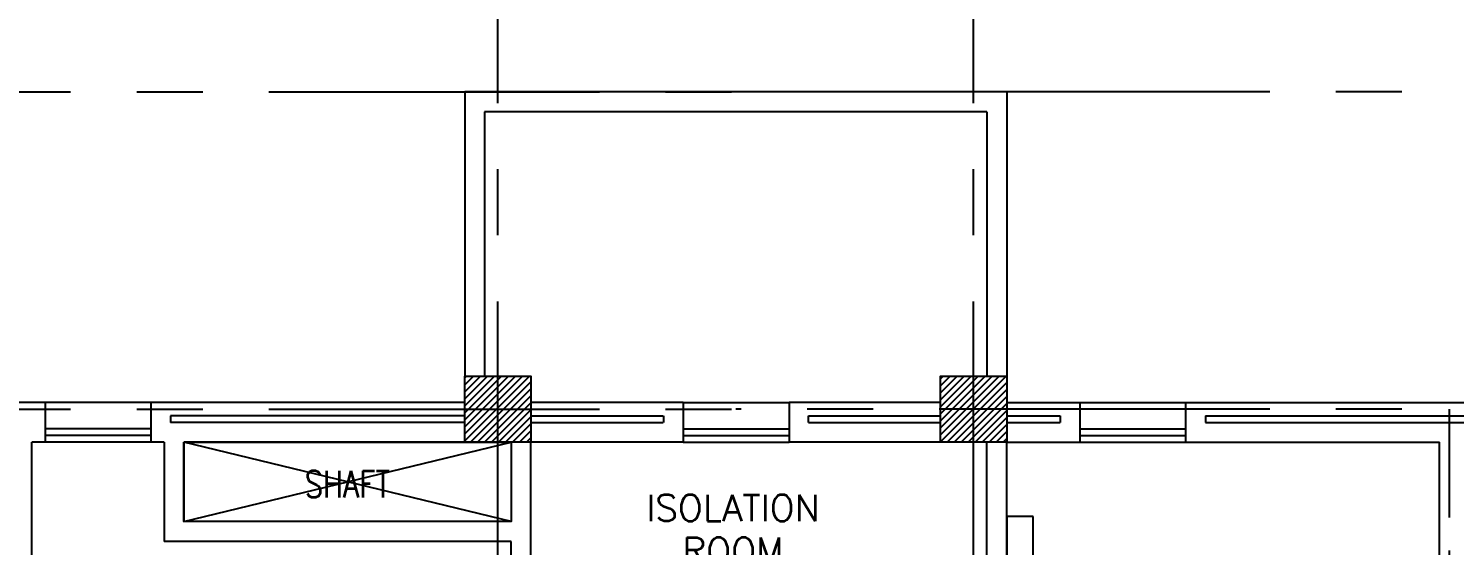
# Model space of a CAD drawing. Extents: x -0.3 to 92.6, y -1.1 to 78.4.
# Drawn here: x 18.53 to 29.32, y 63.54 to 67.45 of the extents above; entities that cross this region are included whole.
import ezdxf
from ezdxf.enums import TextEntityAlignment as Align

# ---------------------------------------------------------------- set-up
doc = ezdxf.new("R2010")
doc.units = 0
doc.header["$MEASUREMENT"] = 0
doc.header["$PDMODE"] = 34
doc.linetypes.add('CENTER', pattern=[2, 1.25, -0.25, 0.25, -0.25])
doc.linetypes.add('CENTERX2', pattern=[4, 2.5, -0.5, 0.5, -0.5])
doc.layers.get('0').update_dxf_attribs({"color": 11, "linetype": 'CONTINUOUS'})
doc.layers.get('DEFPOINTS').update_dxf_attribs({"color": 11, "linetype": 'CONTINUOUS'})
for name, color, linetype in [('AX-DIM', 11, 'CONTINUOUS'), ('AXES', 11, 'CENTERX2'), ('AXES1', 11, 'CENTER'), ('COL', 11, 'CONTINUOUS'), ('E-TEL', 4, 'CONTINUOUS'), ('HAT', 11, 'CONTINUOUS'), ('INSUL', 11, 'CONTINUOUS'), ('PROJ-L', 11, 'CONTINUOUS'), ('RM-BOX', 11, 'CONTINUOUS'), ('RM-NAME', 11, 'CONTINUOUS'), ('RM-NO', 11, 'CONTINUOUS'), ('SHAFT', 11, 'CONTINUOUS'), ('WALL', 11, 'CONTINUOUS'), ('WIN', 11, 'CONTINUOUS')]:
    doc.layers.add(name, color=color, linetype=linetype)
doc.styles.add('ROMANS', font='ROMANS.shx', dxfattribs={"width": 0.6})
doc.dimstyles.new('DIM-OUT', dxfattribs={"dimscale": 0, "dimtxt": 0.24, "dimasz": 0.08, "dimexe": 0.02, "dimexo": 0.02, "dimgap": 0.05, "dimtad": 1, "dimdec": 0, "dimlfac": 1000, "dimzin": 0, "dimdsep": 46, "dimtxsty": 'ROMANS', "dimblk1": 'ARCHTICK', "dimblk2": 'ARCHTICK', "dimsah": 1, "dimcen": 0.01, "dimdle": 0.08, "dimclrd": 7, "dimclre": 7, "dimclrt": 2, "dimadec": 0, "dimazin": 0, "dimtp": 2, "dimtm": 2, "dimtfac": 0.114286, "dimtdec": 0, "dimtix": 1, "dimtmove": 2, "dimatfit": 3, "dimldrblk": 'ARCHTICK', "dimfxl": 0, "dimtolj": 1, "dimtzin": 0, "dimarcsym": 0})

# ---------------------------------------------------------------- blocks, each defined once
blk = doc.blocks.new('_ARCHTICK')
at = {"color": 0, "linetype": 'ByBlock', "const_width": 0.15}
blk.add_lwpolyline([(-0.5, -0.5), (0.5, 0.5)], dxfattribs=at)
blk = doc.blocks.new('*D118')
at = {"layer": 'AX-DIM', "color": 7, "lineweight": -2}
for p, q in [((7.602, 76.998), (82.452, 76.998)), ((7.682, 72.36), (7.682, 77.018)), ((82.372, 64.84), (82.372, 77.018))]:
    blk.add_line(p, q, dxfattribs=at)
at = {"layer": 'DEFPOINTS', "color": 0}
for p in [(82.372, 76.998), (7.682, 72.34), (82.372, 64.82)]:
    blk.add_point(p, dxfattribs=at)
at = {"layer": 'AX-DIM', "color": 7, "lineweight": -2, "xscale": 0.08, "yscale": 0.08, "zscale": 0.08, "rotation": 180}
blk.add_blockref('_ARCHTICK', (7.682, 76.998), dxfattribs=at)
at = {"layer": 'AX-DIM', "color": 7, "lineweight": -2, "xscale": 0.08, "yscale": 0.08, "zscale": 0.08}
blk.add_blockref('_ARCHTICK', (82.372, 76.998), dxfattribs=at)
at = {"layer": 'AX-DIM', "color": 2, "insert": (45.027, 77.168), "char_height": 0.24, "attachment_point": 5, "style": 'ROMANS'}
blk.add_mtext('\\A1;74690', dxfattribs=at)
blk = doc.blocks.new('RM1')
at = {"layer": 'RM-BOX'}
blk.add_lwpolyline([(570, -200), (-570, -200), (-570, -500), (570, -500)], close=True, dxfattribs=at)
at = {"layer": 'RM-NAME', "style": 'ROMANS'}
for tag, p in [('ROOMNAME1', (0, 324)), ('ROOMNAME2', (0, 0))]:
    blk.add_attdef(tag, text='', height=200, dxfattribs=at).set_placement(p, align=Align.MIDDLE)
at = {"layer": 'RM-NO', "style": 'ROMANS', "width": 0.8}
blk.add_attdef('ROOMNO', text='', height=200, dxfattribs=at).set_placement((0, -350), align=Align.MIDDLE)
blk = doc.blocks.new('*X12')
at = {"color": 0}
for p, q in [((80579, 177099), (81070, 177590)), ((80579, 177152), (81017, 177590)), ((80579, 177205), (80964, 177590)), ((80579, 177258), (80911, 177590)), ((80579, 177311), (80858, 177590)), ((80579, 177364), (80804, 177590)), ((80579, 177417), (80751, 177590)), ((80579, 177471), (80698, 177590)), ((80579, 177524), (80645, 177590)), ((80579, 177577), (80592, 177590)), ((80623, 177090), (81079, 177546)), ((80676, 177090), (81079, 177493)), ((80729, 177090), (81079, 177440)), ((80782, 177090), (81079, 177387)), ((80835, 177090), (81079, 177334)), ((80888, 177090), (81079, 177281)), ((80941, 177090), (81079, 177228)), ((80994, 177090), (81079, 177175)), ((81047, 177090), (81079, 177122))]:
    blk.add_line(p, q, dxfattribs=at)
blk = doc.blocks.new('*X11')
at = {"color": 0}
for p, q in [((84179, 177093), (84676, 177590)), ((84179, 177146), (84623, 177590)), ((84179, 177199), (84570, 177590)), ((84179, 177252), (84517, 177590)), ((84179, 177305), (84464, 177590)), ((84179, 177358), (84411, 177590)), ((84179, 177411), (84358, 177590)), ((84179, 177464), (84305, 177590)), ((84179, 177517), (84252, 177590)), ((84179, 177570), (84199, 177590)), ((84229, 177090), (84679, 177540)), ((84282, 177090), (84679, 177487)), ((84335, 177090), (84679, 177434)), ((84388, 177090), (84679, 177381)), ((84441, 177090), (84679, 177328)), ((84494, 177090), (84679, 177275)), ((84547, 177090), (84679, 177222)), ((84600, 177090), (84679, 177169)), ((84653, 177090), (84679, 177116))]:
    blk.add_line(p, q, dxfattribs=at)

msp = doc.modelspace()

# ---------------------------------------------------------------- linework, layer by layer
at = {"layer": 'AXES'}
for p, q in [((22.0817, -1.1143), (22.0817, 77.6984)), ((25.6817, -1.1143), (25.6817, 77.6984)), ((0.35, 66.97), (23.8817, 66.97)), ((91.9217, 66.97), (23.8817, 66.97)), ((0.35, 64.57), (23.8817, 64.57)), ((91.9217, 64.57), (23.8817, 64.57))]:
    msp.add_line(p, q, dxfattribs=at)
at = {"layer": 'AXES1'}
msp.add_line((29.2817, 5.75), (29.2817, 64.57), dxfattribs=at)
at = {"layer": 'COL'}
for points in [[(21.8317, 64.32), (21.8317, 64.82), (22.3317, 64.82), (22.3317, 64.32)], [(25.4317, 64.32), (25.4317, 64.82), (25.9317, 64.82), (25.9317, 64.32)]]:
    msp.add_lwpolyline(points, close=True, dxfattribs=at)
at = {"layer": 'E-TEL', "color": 4}
for p, q in [((25.9317, 63.758), (25.9317, 62.858)), ((26.131, 63.758), (25.9317, 63.758)), ((26.131, 63.758), (25.9317, 63.758)), ((25.9317, 63.758), (25.9317, 62.858)), ((26.131, 62.858), (26.131, 63.758)), ((26.131, 62.858), (26.131, 63.758))]:
    msp.add_line(p, q, dxfattribs=at)
at = {"layer": 'INSUL'}
for p, q in [((19.6067, 64.52), (19.6067, 64.47)), ((19.6067, 64.52), (19.6067, 64.47)), ((21.8317, 64.52), (19.6067, 64.52)), ((22.3317, 64.52), (23.3317, 64.52)), ((23.335, 64.52), (23.335, 64.47)), ((23.335, 64.52), (23.335, 64.47)), ((24.4317, 64.52), (25.4317, 64.52)), ((24.4317, 64.47), (24.4317, 64.52)), ((25.935, 64.52), (26.335, 64.52)), ((26.335, 64.52), (26.335, 64.47)), ((26.335, 64.52), (26.335, 64.47)), ((27.435, 64.52), (27.435, 64.47)), ((27.435, 64.52), (31.1317, 64.52)), ((21.8317, 64.47), (19.6067, 64.47)), ((22.3317, 64.47), (23.3317, 64.47)), ((24.4317, 64.47), (25.4317, 64.47)), ((25.935, 64.47), (26.335, 64.47)), ((27.435, 64.47), (31.1317, 64.47))]:
    msp.add_line(p, q, dxfattribs=at)
at = {"layer": 'PROJ-L', "linetype": 'Continuous'}
for p, q in [((21.8317, 66.97), (21.8317, 64.82)), ((25.9317, 66.97), (21.8317, 66.97)), ((25.9317, 66.97), (21.8317, 66.97)), ((21.8317, 66.97), (21.8317, 64.82)), ((25.9317, 66.97), (25.9317, 64.82)), ((25.9317, 66.97), (25.9317, 64.82)), ((21.9817, 66.82), (21.9817, 64.82)), ((25.7817, 66.82), (21.9817, 66.82)), ((25.7817, 66.82), (21.9817, 66.82)), ((21.9817, 66.82), (21.9817, 64.82)), ((25.7817, 66.82), (25.7817, 64.82)), ((25.7817, 66.82), (25.7817, 64.82))]:
    msp.add_line(p, q, dxfattribs=at)
at = {"layer": 'SHAFT', "linetype": 'ByBlock'}
for p, q in [((19.7067, 63.72), (22.1817, 64.32)), ((22.1817, 63.72), (19.7067, 64.32))]:
    msp.add_line(p, q, dxfattribs=at)
at = {"layer": 'WALL'}
for p, q in [((18.6567, 64.62), (16.9317, 64.62)), ((18.6567, 64.62), (18.6567, 64.32)), ((19.4567, 64.62), (19.4567, 64.32)), ((21.8317, 64.62), (19.4567, 64.62)), ((19.4567, 64.62), (19.4567, 64.32)), ((23.485, 64.62), (22.335, 64.62)), ((23.485, 64.62), (23.485, 64.32)), ((24.285, 64.62), (24.285, 64.32)), ((25.435, 64.62), (24.285, 64.62)), ((25.935, 64.62), (26.485, 64.62)), ((26.485, 64.62), (26.485, 64.32)), ((26.485, 64.62), (26.485, 64.32)), ((27.285, 64.62), (27.285, 64.32)), ((27.285, 64.62), (31.2817, 64.62)), ((18.6567, 64.32), (18.5567, 64.32)), ((18.5567, 57.67), (18.5567, 64.32)), ((19.5567, 64.32), (19.4567, 64.32)), ((19.5567, 64.32), (19.5567, 63.57)), ((19.7067, 64.32), (19.7067, 63.72)), ((21.8317, 64.32), (19.7067, 64.32)), ((22.3317, 63.57), (22.3317, 64.32)), ((23.485, 64.32), (22.335, 64.32)), ((25.435, 64.32), (24.285, 64.32)), ((25.7817, 59.82), (25.7817, 64.32)), ((25.9317, 59.62), (25.9317, 64.32)), ((25.935, 64.32), (26.485, 64.32)), ((27.285, 64.32), (29.2067, 64.32)), ((29.2067, 57.67), (29.2067, 64.32)), ((22.1817, 63.72), (19.7067, 63.72)), ((22.1817, 63.57), (19.5567, 63.57)), ((22.1817, 59.62), (22.1817, 63.57)), ((22.3317, 59.82), (22.3317, 63.57))]:
    msp.add_line(p, q, dxfattribs=at)
msp.add_lwpolyline([(19.7067, 64.32), (22.1817, 64.32), (22.1817, 63.72), (19.7067, 63.72)], close=True, dxfattribs=at)
at = {"layer": 'WIN'}
for p, q in [((19.4567, 64.62), (18.6567, 64.62)), ((19.4567, 64.62), (19.1491, 64.62)), ((23.485, 64.62), (24.285, 64.62)), ((26.485, 64.62), (27.1459, 64.62)), ((26.485, 64.62), (27.285, 64.62)), ((19.4567, 64.42), (18.6567, 64.42)), ((19.4567, 64.42), (19.1491, 64.42)), ((23.485, 64.42), (24.285, 64.42)), ((26.485, 64.42), (27.1459, 64.42)), ((26.485, 64.42), (27.285, 64.42)), ((19.4567, 64.37), (18.6567, 64.37)), ((19.4567, 64.32), (18.6567, 64.32)), ((19.4567, 64.37), (19.1491, 64.37)), ((19.4567, 64.32), (19.1491, 64.32)), ((23.485, 64.37), (24.285, 64.37)), ((23.485, 64.32), (24.285, 64.32)), ((26.485, 64.37), (27.1459, 64.37)), ((26.485, 64.37), (27.285, 64.37)), ((26.485, 64.32), (27.1459, 64.32)), ((26.485, 64.32), (27.285, 64.32))]:
    msp.add_line(p, q, dxfattribs=at)

# ---------------------------------------------------------------- block references
at = {"layer": 'HAT', "xscale": 0.001, "yscale": 0.001, "zscale": 0.001}
for name in ['*X12', '*X11']:
    msp.add_blockref(name, (-58.7476, -112.7697), dxfattribs=at)
at = {"layer": 'RM-NO', "xscale": 0.001, "yscale": 0.001, "zscale": 0.001}
msp.add_blockref('RM1', (23.8601, 63.4989), dxfattribs=at).add_auto_attribs({'ROOMNO': 'FNU-209', 'ROOMNAME2': 'ROOM', 'ROOMNAME1': 'ISOLATION'})

# ---------------------------------------------------------------- texts
at = {"layer": 'RM-NAME', "style": 'ROMANS', "width": 0.8}
msp.add_text('SHAFT', height=0.2, dxfattribs=at).set_placement((20.9436, 64.0026), align=Align.MIDDLE)

# ---------------------------------------------------------------- dimensions: what is measured, and where the dimension line sits
at = {"layer": 'AX-DIM'}
dim = msp.add_linear_dim(base=(82.3717, 76.9984), p1=(7.6817, 72.3403), p2=(82.3717, 64.82), dimstyle='DIM-OUT', override={"dimscale": 1}, dxfattribs=at)
dim.commit()
dim.dimension.update_dxf_attribs({"geometry": '*D118', "text_midpoint": (45.0267, 77.1684)})

doc.saveas('drawing.dxf')
